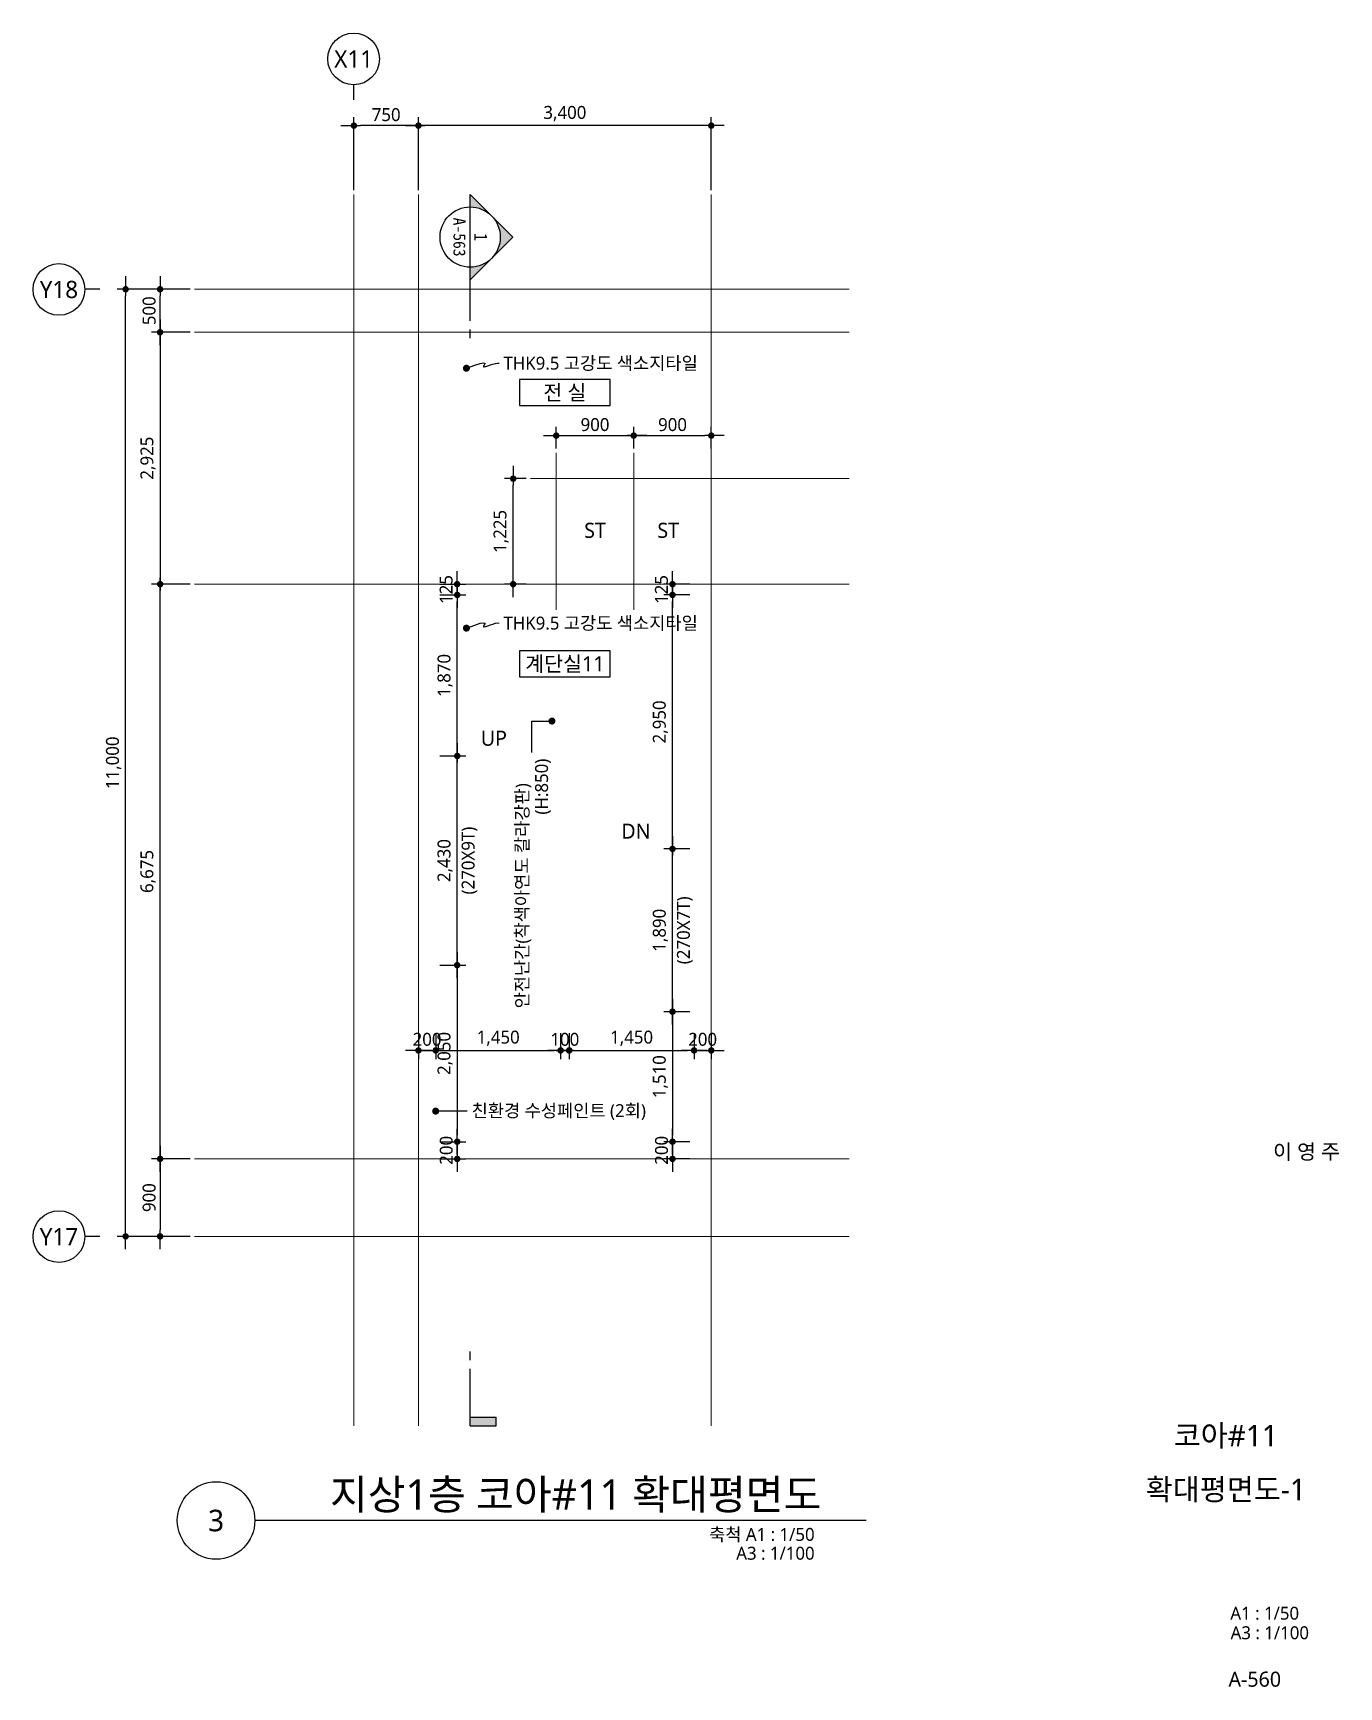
# Model space of a CAD drawing. Header units: millimetres. Extents: x 1467181 to 1850972, y 836037 to 895281.
# Drawn here: x 1620798 to 1635961, y 836037 to 855244 of the extents above; entities that cross this region are included whole.
import ezdxf
from ezdxf.enums import TextEntityAlignment as Align

# ---------------------------------------------------------------- set-up
doc = ezdxf.new("R2010")
doc.units = ezdxf.units.MM
doc.header["$MEASUREMENT"] = 0
doc.linetypes.add('CEN', pattern=[62, 60, -1, 0, -1])
doc.layers.get('0').update_dxf_attribs({"linetype": 'CONTINUOUS'})
for name, color, linetype, lineweight in [('A-AXIS-BUBL', 7, 'CONTINUOUS', 25), ('A-BORD-TEXT', 3, 'CONTINUOUS', 25), ('A-CNTL', 1, 'CEN', 15), ('A-DIMS', 7, 'CONTINUOUS', 25), ('A-MKXS-LEAD', 7, 'CONTINUOUS', 25), ('A-MKXS-MAK1', 3, 'CONTINUOUS', 25), ('A-MKXS-TEXT1', 3, 'CONTINUOUS', 25), ('A-MKXS-TEXT2', 7, 'CONTINUOUS', 25), ('A-MKXX-NAME', 3, 'CONTINUOUS', 25), ('A-MKXX-SYMB', 7, 'CONTINUOUS', 25), ('A-XXXX-SYMB', 7, 'CONTINUOUS', 25), ('A-XXXX-TXT1', 3, 'CONTINUOUS', 25), ('A-XXXX-TXT2', 3, 'CONTINUOUS', 25)]:
    doc.layers.add(name, color=color, linetype=linetype, lineweight=lineweight)
doc.styles.add('HY울릉도L', font='')
doc.styles.add('돋움체', font='')
doc.styles.add('맑은고딕', font='malgun.ttf')
doc.styles.get('HY울릉도L').set_extended_font_data('HYwulM')
doc.styles.get('돋움체').set_extended_font_data('DotumChe')
doc.dimstyles.new('CDIM', dxfattribs={"dimtxt": 3, "dimasz": 1.5, "dimexe": 2, "dimexo": 1, "dimgap": 1, "dimtad": 1, "dimdec": 0, "dimrnd": 0.5, "dimzin": 0, "dimdsep": 32, "dimlunit": 6, "dimtxsty": 'HY울릉도L', "dimblk1": '_CIDOT', "dimblk2": '_CIDOT', "dimsah": 1, "dimcen": 5.5, "dimclrd": 2, "dimclre": 2, "dimclrt": 7, "dimadec": 0, "dimazin": 0, "dimtfac": 1, "dimtdec": 0, "dimtix": 1, "dimtmove": 2, "dimatfit": 1, "dimldrblk": '_CIDOT', "dimfxl": 1, "dimtolj": 1, "dimtzin": 0, "dimlwd": -1, "dimarcsym": 0})

# ---------------------------------------------------------------- blocks, each defined once
blk = doc.blocks.new('_CIDOT')
at = {"color": 0, "linetype": 'ByBlock'}
blk.add_line((2, 0), (-1, 0), dxfattribs=at)
at = {"color": 0, "linetype": 'ByBlock', "const_width": 0.5}
blk.add_lwpolyline([(-0.25, 0, 1), (0.25, 0, 1)], format="xyb", close=True, dxfattribs=at)
blk = doc.blocks.new('*D36')
at = {"layer": 'A-DIMS', "lineweight": -2, "transparency": 16777216}
for p, q in [((0, 1150), (0, 2000)), ((750, 1150), (750, 2000))]:
    blk.add_line(p, q, dxfattribs=at)
at = {"layer": 'A-DIMS', "transparency": 16777216}
blk.add_line((675, 1900), (75, 1900), dxfattribs=at)
at = {"layer": 'A-DIMS', "transparency": 16777216, "xscale": 75, "yscale": 75, "zscale": 75, "rotation": 180}
blk.add_blockref('_CIDOT', (0, 1900), dxfattribs=at)
at = {"layer": 'A-DIMS', "transparency": 16777216, "xscale": 75, "yscale": 75, "zscale": 75}
blk.add_blockref('_CIDOT', (750, 1900), dxfattribs=at)
at = {"layer": 'A-DIMS', "color": 3, "transparency": 16777216, "insert": (375, 2027), "char_height": 150, "attachment_point": 5, "style": '맑은고딕'}
blk.add_mtext('\\A1;750', dxfattribs=at)
blk = doc.blocks.new('*D37')
at = {"layer": 'A-DIMS', "lineweight": -2, "transparency": 16777216}
for p, q in [((750, 1150), (750, 2000)), ((4150, 1150), (4150, 2000))]:
    blk.add_line(p, q, dxfattribs=at)
at = {"layer": 'A-DIMS', "transparency": 16777216}
blk.add_line((4075, 1900), (825, 1900), dxfattribs=at)
at = {"layer": 'A-DIMS', "transparency": 16777216, "xscale": 75, "yscale": 75, "zscale": 75, "rotation": 180}
blk.add_blockref('_CIDOT', (750, 1900), dxfattribs=at)
at = {"layer": 'A-DIMS', "transparency": 16777216, "xscale": 75, "yscale": 75, "zscale": 75}
blk.add_blockref('_CIDOT', (4150, 1900), dxfattribs=at)
at = {"layer": 'A-DIMS', "color": 3, "transparency": 16777216, "insert": (2450, 2040), "char_height": 150, "attachment_point": 5, "style": '맑은고딕'}
blk.add_mtext('\\A1;3,400', dxfattribs=at)
blk = doc.blocks.new('*D38')
at = {"layer": 'A-DIMS', "lineweight": -2, "transparency": 16777216}
for p, q in [((-1900, 0), (-2750, 0)), ((-1900, -11000), (-2750, -11000))]:
    blk.add_line(p, q, dxfattribs=at)
at = {"layer": 'A-DIMS', "transparency": 16777216}
blk.add_line((-2650, -10925), (-2650, -75), dxfattribs=at)
at = {"layer": 'A-DIMS', "transparency": 16777216, "xscale": 75, "yscale": 75, "zscale": 75}
for p, rotation in [((-2650, 0), 90), ((-2650, -11000), 270)]:
    blk.add_blockref('_CIDOT', p, dxfattribs=dict(at, rotation=rotation))
at = {"layer": 'A-DIMS', "color": 3, "transparency": 16777216, "insert": (-2790, -5500), "char_height": 150, "attachment_point": 5, "rotation": 90, "style": '맑은고딕'}
blk.add_mtext('\\A1;11,000', dxfattribs=at)
blk = doc.blocks.new('*D39')
at = {"layer": 'A-DIMS', "lineweight": -2, "transparency": 16777216}
for p, q in [((-1900, 0), (-2350, 0)), ((-1900, -500), (-2350, -500))]:
    blk.add_line(p, q, dxfattribs=at)
at = {"layer": 'A-DIMS', "transparency": 16777216}
blk.add_line((-2250, -425), (-2250, -75), dxfattribs=at)
at = {"layer": 'A-DIMS', "transparency": 16777216, "xscale": 75, "yscale": 75, "zscale": 75}
for p, rotation in [((-2250, 0), 90), ((-2250, -500), 270)]:
    blk.add_blockref('_CIDOT', p, dxfattribs=dict(at, rotation=rotation))
at = {"layer": 'A-DIMS', "color": 3, "transparency": 16777216, "insert": (-2377, -250), "char_height": 150, "attachment_point": 5, "rotation": 90, "style": '맑은고딕'}
blk.add_mtext('\\A1;500', dxfattribs=at)
blk = doc.blocks.new('*D40')
at = {"layer": 'A-DIMS', "lineweight": -2, "transparency": 16777216}
for p, q in [((-1900, -500), (-2350, -500)), ((-1900, -3425), (-2350, -3425))]:
    blk.add_line(p, q, dxfattribs=at)
at = {"layer": 'A-DIMS', "transparency": 16777216}
blk.add_line((-2250, -575), (-2250, -3350), dxfattribs=at)
at = {"layer": 'A-DIMS', "transparency": 16777216, "xscale": 75, "yscale": 75, "zscale": 75}
for p, rotation in [((-2250, -500), 90), ((-2250, -3425), 270)]:
    blk.add_blockref('_CIDOT', p, dxfattribs=dict(at, rotation=rotation))
at = {"layer": 'A-DIMS', "color": 3, "transparency": 16777216, "insert": (-2390, -1962), "char_height": 150, "attachment_point": 5, "rotation": 90, "style": '맑은고딕'}
blk.add_mtext('\\A1;2,925', dxfattribs=at)
blk = doc.blocks.new('*D41')
at = {"layer": 'A-DIMS', "lineweight": -2, "transparency": 16777216}
for p, q in [((-1900, -3425), (-2350, -3425)), ((-1900, -10100), (-2350, -10100))]:
    blk.add_line(p, q, dxfattribs=at)
at = {"layer": 'A-DIMS', "transparency": 16777216}
blk.add_line((-2250, -10025), (-2250, -3500), dxfattribs=at)
at = {"layer": 'A-DIMS', "transparency": 16777216, "xscale": 75, "yscale": 75, "zscale": 75}
for p, rotation in [((-2250, -3425), 90), ((-2250, -10100), 270)]:
    blk.add_blockref('_CIDOT', p, dxfattribs=dict(at, rotation=rotation))
at = {"layer": 'A-DIMS', "color": 3, "transparency": 16777216, "insert": (-2390, -6762), "char_height": 150, "attachment_point": 5, "rotation": 90, "style": '맑은고딕'}
blk.add_mtext('\\A1;6,675', dxfattribs=at)
blk = doc.blocks.new('*D42')
at = {"layer": 'A-DIMS', "lineweight": -2, "transparency": 16777216}
for p, q in [((-1900, -10100), (-2350, -10100)), ((-1900, -11000), (-2350, -11000))]:
    blk.add_line(p, q, dxfattribs=at)
at = {"layer": 'A-DIMS', "transparency": 16777216}
blk.add_line((-2250, -10175), (-2250, -10925), dxfattribs=at)
at = {"layer": 'A-DIMS', "transparency": 16777216, "xscale": 75, "yscale": 75, "zscale": 75}
for p, rotation in [((-2250, -10100), 90), ((-2250, -11000), 270)]:
    blk.add_blockref('_CIDOT', p, dxfattribs=dict(at, rotation=rotation))
at = {"layer": 'A-DIMS', "color": 3, "transparency": 16777216, "insert": (-2377, -10550), "char_height": 150, "attachment_point": 5, "rotation": 90, "style": '맑은고딕'}
blk.add_mtext('\\A1;900', dxfattribs=at)
blk = doc.blocks.new('*D43')
at = {"layer": 'A-DIMS', "lineweight": -2, "transparency": 16777216}
for p, q in [((2350, -1850), (2350, -1600)), ((3250, -1850), (3250, -1600))]:
    blk.add_line(p, q, dxfattribs=at)
at = {"layer": 'A-DIMS', "transparency": 16777216}
blk.add_line((2425, -1700), (3175, -1700), dxfattribs=at)
at = {"layer": 'A-DIMS', "transparency": 16777216, "xscale": 75, "yscale": 75, "zscale": 75, "rotation": 180}
blk.add_blockref('_CIDOT', (2350, -1700), dxfattribs=at)
at = {"layer": 'A-DIMS', "transparency": 16777216, "xscale": 75, "yscale": 75, "zscale": 75}
blk.add_blockref('_CIDOT', (3250, -1700), dxfattribs=at)
at = {"layer": 'A-DIMS', "color": 3, "transparency": 16777216, "insert": (2800, -1573), "char_height": 150, "attachment_point": 5, "style": '맑은고딕'}
blk.add_mtext('\\A1;900', dxfattribs=at)
blk = doc.blocks.new('*D44')
at = {"layer": 'A-DIMS', "lineweight": -2, "transparency": 16777216}
for p, q in [((3250, -1850), (3250, -1600)), ((4150, -1850), (4150, -1600))]:
    blk.add_line(p, q, dxfattribs=at)
at = {"layer": 'A-DIMS', "transparency": 16777216}
blk.add_line((3325, -1700), (4075, -1700), dxfattribs=at)
at = {"layer": 'A-DIMS', "transparency": 16777216, "xscale": 75, "yscale": 75, "zscale": 75, "rotation": 180}
blk.add_blockref('_CIDOT', (3250, -1700), dxfattribs=at)
at = {"layer": 'A-DIMS', "transparency": 16777216, "xscale": 75, "yscale": 75, "zscale": 75}
blk.add_blockref('_CIDOT', (4150, -1700), dxfattribs=at)
at = {"layer": 'A-DIMS', "color": 3, "transparency": 16777216, "insert": (3700, -1573), "char_height": 150, "attachment_point": 5, "style": '맑은고딕'}
blk.add_mtext('\\A1;900', dxfattribs=at)
blk = doc.blocks.new('*D45')
at = {"layer": 'A-DIMS', "lineweight": -2, "transparency": 16777216}
for p, q in [((2000, -2200), (1750, -2200)), ((2000, -3425), (1750, -3425))]:
    blk.add_line(p, q, dxfattribs=at)
at = {"layer": 'A-DIMS', "transparency": 16777216}
blk.add_line((1850, -3350), (1850, -2275), dxfattribs=at)
at = {"layer": 'A-DIMS', "transparency": 16777216, "xscale": 75, "yscale": 75, "zscale": 75}
for p, rotation in [((1850, -2200), 90), ((1850, -3425), 270)]:
    blk.add_blockref('_CIDOT', p, dxfattribs=dict(at, rotation=rotation))
at = {"layer": 'A-DIMS', "color": 3, "transparency": 16777216, "insert": (1710, -2813), "char_height": 150, "attachment_point": 5, "rotation": 90, "style": '맑은고딕'}
blk.add_mtext('\\A1;1,225', dxfattribs=at)
blk = doc.blocks.new('CORE 11- 단면')
at = {"layer": 'A-MKXS-MAK1'}
blk.add_hatch(color=256, dxfattribs=at).paths.add_polyline_path([(22637, 13698), (22637, 13798), (22937, 13798), (22937, 13698)])
h = blk.add_hatch(color=256, dxfattribs=at)
h.paths.add_polyline_path([(22442, -7), (22690, 241, 0.414214), (22690, -254)])
h.paths.add_polyline_path([(22690, 241), (22937, 488), (22937, 343, 0.198912)])
h.paths.add_polyline_path([(22690, -254, 0.198912), (22937, -357), (22937, -502)])
for p, q in [((22637, 13798), (22637, 13698)), ((22937, 13798), (22637, 13798)), ((22937, 13698), (22637, 13698)), ((22937, 13798), (22937, 13135)), ((22937, 13035), (22937, 12935)), ((22937, 1166), (22937, 1066)), ((22937, 966), (22937, -502)), ((22937, 488), (22442, -7)), ((22937, -502), (22442, -7))]:
    blk.add_line(p, q, dxfattribs=at)
blk.add_circle((22937, -7), 350, dxfattribs=at)
at = {"layer": 'A-MKXS-TEXT2', "style": '돋움체'}
for s, height, p in [('A-563', 140, (23062, -7)), ('1', 150, (22812, -7))]:
    blk.add_text(s, height=height, rotation=90, dxfattribs=at).set_placement(p, align=Align.MIDDLE)
blk = doc.blocks.new('*D567')
at = {"layer": 'A-DIMS', "lineweight": -2, "transparency": 16777216}
for p, q in [((1625523, 846849), (1625823, 846849)), ((1625523, 844419), (1625823, 844419))]:
    blk.add_line(p, q, dxfattribs=at)
at = {"layer": 'A-DIMS', "transparency": 16777216}
blk.add_line((1625723, 844494), (1625723, 846774), dxfattribs=at)
at = {"layer": 'A-DIMS', "transparency": 16777216, "xscale": 75, "yscale": 75, "zscale": 75}
for p, rotation in [((1625723, 846849), 90), ((1625723, 844419), 270)]:
    blk.add_blockref('_CIDOT', p, dxfattribs=dict(at, rotation=rotation))
at = {"layer": 'A-DIMS', "color": 3, "transparency": 16777216, "char_height": 150, "attachment_point": 5, "rotation": 90, "style": '맑은고딕'}
for s, insert in [('\\A1;(270X9T)', (1625866, 845634)), ('\\A1;2,430', (1625583, 845634))]:
    blk.add_mtext(s, dxfattribs=dict(at, insert=insert))
blk = doc.blocks.new('*D568')
at = {"layer": 'A-DIMS', "lineweight": -2, "transparency": 16777216}
for p, q in [((1625523, 844419), (1625823, 844419)), ((1625523, 842369), (1625823, 842369))]:
    blk.add_line(p, q, dxfattribs=at)
at = {"layer": 'A-DIMS', "transparency": 16777216}
blk.add_line((1625723, 844344), (1625723, 842444), dxfattribs=at)
at = {"layer": 'A-DIMS', "transparency": 16777216, "xscale": 75, "yscale": 75, "zscale": 75}
for p, rotation in [((1625723, 844419), 90), ((1625723, 842369), 270)]:
    blk.add_blockref('_CIDOT', p, dxfattribs=dict(at, rotation=rotation))
at = {"layer": 'A-DIMS', "color": 3, "transparency": 16777216, "insert": (1625583, 843394), "char_height": 150, "attachment_point": 5, "rotation": 90, "style": '맑은고딕'}
blk.add_mtext('\\A1;2,050', dxfattribs=at)
blk = doc.blocks.new('*D569')
at = {"layer": 'A-DIMS', "lineweight": -2, "transparency": 16777216}
for p, q in [((1625523, 848719), (1625823, 848719)), ((1625523, 846849), (1625823, 846849))]:
    blk.add_line(p, q, dxfattribs=at)
at = {"layer": 'A-DIMS', "transparency": 16777216}
blk.add_line((1625723, 846924), (1625723, 848644), dxfattribs=at)
at = {"layer": 'A-DIMS', "transparency": 16777216, "xscale": 75, "yscale": 75, "zscale": 75}
for p, rotation in [((1625723, 848719), 90), ((1625723, 846849), 270)]:
    blk.add_blockref('_CIDOT', p, dxfattribs=dict(at, rotation=rotation))
at = {"layer": 'A-DIMS', "color": 3, "transparency": 16777216, "insert": (1625583, 847784), "char_height": 150, "attachment_point": 5, "rotation": 90, "style": '맑은고딕'}
blk.add_mtext('\\A1;1,870', dxfattribs=at)
blk = doc.blocks.new('*D570')
at = {"layer": 'A-DIMS', "transparency": 16777216}
for p, q in [((1625723, 848919), (1625723, 848994)), ((1625723, 848719), (1625723, 848844)), ((1625723, 848644), (1625723, 848569))]:
    blk.add_line(p, q, dxfattribs=at)
at = {"layer": 'A-DIMS', "lineweight": -2, "transparency": 16777216}
for p, q in [((1625523, 848844), (1625823, 848844)), ((1625523, 848719), (1625823, 848719))]:
    blk.add_line(p, q, dxfattribs=at)
at = {"layer": 'A-DIMS', "transparency": 16777216, "xscale": 75, "yscale": 75, "zscale": 75}
for p, rotation in [((1625723, 848844), 270), ((1625723, 848719), 90)]:
    blk.add_blockref('_CIDOT', p, dxfattribs=dict(at, rotation=rotation))
at = {"layer": 'A-DIMS', "color": 3, "transparency": 16777216, "insert": (1625595, 848782), "char_height": 150, "attachment_point": 5, "rotation": 90, "style": '맑은고딕'}
blk.add_mtext('\\A1;125', dxfattribs=at)
blk = doc.blocks.new('*D571')
at = {"layer": 'A-DIMS', "transparency": 16777216}
for p, q in [((1625723, 842444), (1625723, 842519)), ((1625723, 842369), (1625723, 842169)), ((1625723, 842094), (1625723, 842019))]:
    blk.add_line(p, q, dxfattribs=at)
at = {"layer": 'A-DIMS', "lineweight": -2, "transparency": 16777216}
for p, q in [((1625523, 842369), (1625823, 842369)), ((1625523, 842169), (1625823, 842169))]:
    blk.add_line(p, q, dxfattribs=at)
at = {"layer": 'A-DIMS', "transparency": 16777216, "xscale": 75, "yscale": 75, "zscale": 75}
for p, rotation in [((1625723, 842369), 270), ((1625723, 842169), 90)]:
    blk.add_blockref('_CIDOT', p, dxfattribs=dict(at, rotation=rotation))
at = {"layer": 'A-DIMS', "color": 3, "transparency": 16777216, "insert": (1625596, 842269), "char_height": 150, "attachment_point": 5, "rotation": 90, "style": '맑은고딕'}
blk.add_mtext('\\A1;200', dxfattribs=at)
blk = doc.blocks.new('*D572')
at = {"layer": 'A-DIMS', "lineweight": -2, "transparency": 16777216}
for p, q in [((1625474, 843629), (1625474, 843329)), ((1626924, 843629), (1626924, 843329))]:
    blk.add_line(p, q, dxfattribs=at)
at = {"layer": 'A-DIMS', "transparency": 16777216}
blk.add_line((1625549, 843429), (1626849, 843429), dxfattribs=at)
at = {"layer": 'A-DIMS', "transparency": 16777216, "xscale": 75, "yscale": 75, "zscale": 75, "rotation": 180}
blk.add_blockref('_CIDOT', (1625474, 843429), dxfattribs=at)
at = {"layer": 'A-DIMS', "transparency": 16777216, "xscale": 75, "yscale": 75, "zscale": 75}
blk.add_blockref('_CIDOT', (1626924, 843429), dxfattribs=at)
at = {"layer": 'A-DIMS', "color": 3, "transparency": 16777216, "insert": (1626199, 843570), "char_height": 150, "attachment_point": 5, "style": '맑은고딕'}
blk.add_mtext('\\A1;1,450', dxfattribs=at)
blk = doc.blocks.new('*D573')
at = {"layer": 'A-DIMS', "lineweight": -2, "transparency": 16777216}
for p, q in [((1625273, 843629), (1625273, 843329)), ((1625473, 843629), (1625473, 843329))]:
    blk.add_line(p, q, dxfattribs=at)
at = {"layer": 'A-DIMS', "transparency": 16777216}
for p, q in [((1625198, 843429), (1625123, 843429)), ((1625273, 843429), (1625473, 843429)), ((1625548, 843429), (1625623, 843429))]:
    blk.add_line(p, q, dxfattribs=at)
at = {"layer": 'A-DIMS', "transparency": 16777216, "xscale": 75, "yscale": 75, "zscale": 75}
blk.add_blockref('_CIDOT', (1625273, 843429), dxfattribs=at)
at = {"layer": 'A-DIMS', "transparency": 16777216, "xscale": 75, "yscale": 75, "zscale": 75, "rotation": 180}
blk.add_blockref('_CIDOT', (1625473, 843429), dxfattribs=at)
at = {"layer": 'A-DIMS', "color": 3, "transparency": 16777216, "insert": (1625373, 843557), "char_height": 150, "attachment_point": 5, "style": '맑은고딕'}
blk.add_mtext('\\A1;200', dxfattribs=at)
blk = doc.blocks.new('*D574')
at = {"layer": 'A-DIMS', "lineweight": -2, "transparency": 16777216}
for p, q in [((1627024, 843629), (1627024, 843329)), ((1628473, 843629), (1628473, 843329))]:
    blk.add_line(p, q, dxfattribs=at)
at = {"layer": 'A-DIMS', "transparency": 16777216}
blk.add_line((1627099, 843429), (1628398, 843429), dxfattribs=at)
at = {"layer": 'A-DIMS', "transparency": 16777216, "xscale": 75, "yscale": 75, "zscale": 75, "rotation": 180}
blk.add_blockref('_CIDOT', (1627024, 843429), dxfattribs=at)
at = {"layer": 'A-DIMS', "transparency": 16777216, "xscale": 75, "yscale": 75, "zscale": 75}
blk.add_blockref('_CIDOT', (1628473, 843429), dxfattribs=at)
at = {"layer": 'A-DIMS', "color": 3, "transparency": 16777216, "insert": (1627748, 843570), "char_height": 150, "attachment_point": 5, "style": '맑은고딕'}
blk.add_mtext('\\A1;1,450', dxfattribs=at)
blk = doc.blocks.new('*D575')
at = {"layer": 'A-DIMS', "lineweight": -2, "transparency": 16777216}
for p, q in [((1626924, 843629), (1626924, 843329)), ((1627023, 843629), (1627023, 843329))]:
    blk.add_line(p, q, dxfattribs=at)
at = {"layer": 'A-DIMS', "transparency": 16777216}
for p, q in [((1626849, 843429), (1626774, 843429)), ((1626924, 843429), (1627023, 843429)), ((1627098, 843429), (1627173, 843429))]:
    blk.add_line(p, q, dxfattribs=at)
at = {"layer": 'A-DIMS', "transparency": 16777216, "xscale": 75, "yscale": 75, "zscale": 75}
blk.add_blockref('_CIDOT', (1626924, 843429), dxfattribs=at)
at = {"layer": 'A-DIMS', "transparency": 16777216, "xscale": 75, "yscale": 75, "zscale": 75, "rotation": 180}
blk.add_blockref('_CIDOT', (1627023, 843429), dxfattribs=at)
at = {"layer": 'A-DIMS', "color": 3, "transparency": 16777216, "insert": (1626973, 843557), "char_height": 150, "attachment_point": 5, "style": '맑은고딕'}
blk.add_mtext('\\A1;100', dxfattribs=at)
blk = doc.blocks.new('*D576')
at = {"layer": 'A-DIMS', "lineweight": -2, "transparency": 16777216}
for p, q in [((1628473, 843629), (1628473, 843329)), ((1628673, 843629), (1628673, 843329))]:
    blk.add_line(p, q, dxfattribs=at)
at = {"layer": 'A-DIMS', "transparency": 16777216}
for p, q in [((1628398, 843429), (1628323, 843429)), ((1628473, 843429), (1628673, 843429)), ((1628748, 843429), (1628823, 843429))]:
    blk.add_line(p, q, dxfattribs=at)
at = {"layer": 'A-DIMS', "transparency": 16777216, "xscale": 75, "yscale": 75, "zscale": 75}
blk.add_blockref('_CIDOT', (1628473, 843429), dxfattribs=at)
at = {"layer": 'A-DIMS', "transparency": 16777216, "xscale": 75, "yscale": 75, "zscale": 75, "rotation": 180}
blk.add_blockref('_CIDOT', (1628673, 843429), dxfattribs=at)
at = {"layer": 'A-DIMS', "color": 3, "transparency": 16777216, "insert": (1628573, 843557), "char_height": 150, "attachment_point": 5, "style": '맑은고딕'}
blk.add_mtext('\\A1;200', dxfattribs=at)
blk = doc.blocks.new('*D577')
at = {"layer": 'A-DIMS', "lineweight": -2, "transparency": 16777216}
for p, q in [((1628423, 845769), (1628123, 845769)), ((1628423, 843879), (1628123, 843879))]:
    blk.add_line(p, q, dxfattribs=at)
at = {"layer": 'A-DIMS', "transparency": 16777216}
blk.add_line((1628223, 843954), (1628223, 845694), dxfattribs=at)
at = {"layer": 'A-DIMS', "transparency": 16777216, "xscale": 75, "yscale": 75, "zscale": 75}
for p, rotation in [((1628223, 845769), 90), ((1628223, 843879), 270)]:
    blk.add_blockref('_CIDOT', p, dxfattribs=dict(at, rotation=rotation))
at = {"layer": 'A-DIMS', "color": 3, "transparency": 16777216, "char_height": 150, "attachment_point": 5, "rotation": 90, "style": '맑은고딕'}
for s, insert in [('\\A1;(270X7T)', (1628366, 844824)), ('\\A1;1,890', (1628083, 844824))]:
    blk.add_mtext(s, dxfattribs=dict(at, insert=insert))
blk = doc.blocks.new('*D578')
at = {"layer": 'A-DIMS', "lineweight": -2, "transparency": 16777216}
for p, q in [((1628423, 843879), (1628123, 843879)), ((1628423, 842369), (1628123, 842369))]:
    blk.add_line(p, q, dxfattribs=at)
at = {"layer": 'A-DIMS', "transparency": 16777216}
blk.add_line((1628223, 843804), (1628223, 842444), dxfattribs=at)
at = {"layer": 'A-DIMS', "transparency": 16777216, "xscale": 75, "yscale": 75, "zscale": 75}
for p, rotation in [((1628223, 843879), 90), ((1628223, 842369), 270)]:
    blk.add_blockref('_CIDOT', p, dxfattribs=dict(at, rotation=rotation))
at = {"layer": 'A-DIMS', "color": 3, "transparency": 16777216, "insert": (1628083, 843124), "char_height": 150, "attachment_point": 5, "rotation": 90, "style": '맑은고딕'}
blk.add_mtext('\\A1;1,510', dxfattribs=at)
blk = doc.blocks.new('*D579')
at = {"layer": 'A-DIMS', "transparency": 16777216}
for p, q in [((1628223, 848919), (1628223, 848994)), ((1628223, 848719), (1628223, 848844)), ((1628223, 848644), (1628223, 848569))]:
    blk.add_line(p, q, dxfattribs=at)
at = {"layer": 'A-DIMS', "lineweight": -2, "transparency": 16777216}
for p, q in [((1628423, 848844), (1628123, 848844)), ((1628423, 848719), (1628123, 848719))]:
    blk.add_line(p, q, dxfattribs=at)
at = {"layer": 'A-DIMS', "transparency": 16777216, "xscale": 75, "yscale": 75, "zscale": 75}
for p, rotation in [((1628223, 848844), 270), ((1628223, 848719), 90)]:
    blk.add_blockref('_CIDOT', p, dxfattribs=dict(at, rotation=rotation))
at = {"layer": 'A-DIMS', "color": 3, "transparency": 16777216, "insert": (1628095, 848782), "char_height": 150, "attachment_point": 5, "rotation": 90, "style": '맑은고딕'}
blk.add_mtext('\\A1;125', dxfattribs=at)
blk = doc.blocks.new('*D580')
at = {"layer": 'A-DIMS', "transparency": 16777216}
for p, q in [((1628223, 842444), (1628223, 842519)), ((1628223, 842369), (1628223, 842169)), ((1628223, 842094), (1628223, 842019))]:
    blk.add_line(p, q, dxfattribs=at)
at = {"layer": 'A-DIMS', "lineweight": -2, "transparency": 16777216}
for p, q in [((1628423, 842369), (1628123, 842369)), ((1628423, 842169), (1628123, 842169))]:
    blk.add_line(p, q, dxfattribs=at)
at = {"layer": 'A-DIMS', "transparency": 16777216, "xscale": 75, "yscale": 75, "zscale": 75}
for p, rotation in [((1628223, 842369), 270), ((1628223, 842169), 90)]:
    blk.add_blockref('_CIDOT', p, dxfattribs=dict(at, rotation=rotation))
at = {"layer": 'A-DIMS', "color": 3, "transparency": 16777216, "insert": (1628096, 842269), "char_height": 150, "attachment_point": 5, "rotation": 90, "style": '맑은고딕'}
blk.add_mtext('\\A1;200', dxfattribs=at)
blk = doc.blocks.new('*D587')
at = {"layer": 'A-DIMS', "lineweight": -2, "transparency": 16777216}
for p, q in [((1628423, 848719), (1628123, 848719)), ((1628423, 845769), (1628123, 845769))]:
    blk.add_line(p, q, dxfattribs=at)
at = {"layer": 'A-DIMS', "transparency": 16777216}
blk.add_line((1628223, 845844), (1628223, 848644), dxfattribs=at)
at = {"layer": 'A-DIMS', "transparency": 16777216, "xscale": 75, "yscale": 75, "zscale": 75}
for p, rotation in [((1628223, 848719), 90), ((1628223, 845769), 270)]:
    blk.add_blockref('_CIDOT', p, dxfattribs=dict(at, rotation=rotation))
at = {"layer": 'A-DIMS', "color": 3, "transparency": 16777216, "insert": (1628083, 847244), "char_height": 150, "attachment_point": 5, "rotation": 90, "style": '맑은고딕'}
blk.add_mtext('\\A1;2,950', dxfattribs=at)
blk = doc.blocks.new('CORE11_GRID')
at = {"layer": 'A-AXIS-BUBL', "ltscale": 0.2}
for p, q in [((0, 2200), (0, 2375)), ((-2950, 0), (-3125, 0)), ((-2950, -11000), (-3125, -11000))]:
    blk.add_line(p, q, dxfattribs=at)
for centre in [(-2.9, 2675), (-3425, -2.9), (-3425, -11002.9)]:
    blk.add_circle(centre, 300, dxfattribs=at)
at = {"layer": 'A-CNTL'}
for p, q in [((0, -13200), (0, 1100)), ((750, -13200), (750, 1100)), ((4150, -13200), (4150, 1100)), ((-1850, 0), (5750, 0)), ((-1850, -500), (5750, -500)), ((2350, -3725), (2350, -1900)), ((3250, -3725), (3250, -1900)), ((5750, -2200), (2050, -2200)), ((-1850, -3425), (5750, -3425)), ((-1850, -10100), (5750, -10100)), ((-1850, -11000), (5750, -11000))]:
    blk.add_line(p, q, dxfattribs=at)
at = {"layer": 'A-XXXX-TXT2', "ltscale": 0.2, "style": '맑은고딕'}
for s, p in [('X11', (-2.9, 2675)), ('Y18', (-3425, -2.9)), ('Y17', (-3425, -11002.9))]:
    blk.add_text(s, height=200, dxfattribs=at).set_placement(p, align=Align.MIDDLE)
at = {"layer": 'A-DIMS'}
for base, p1, p2, angle, picture, middle in [((0, 1900), (750, 1100), (0, 1100), 180, '*D36', (375, 2027.5)), ((750, 1900), (4150, 1100), (750, 1100), 180, '*D37', (2450, 2040.1)), ((-2650, 0), (-1850, -11000), (-1850, 0), 270, '*D38', (-2790.5, -5500)), ((-2250, 0), (-1850, -500), (-1850, 0), 270, '*D39', (-2377.5, -250)), ((-2250, -3425), (-1850, -500), (-1850, -3425), 90, '*D40', (-2390.1, -1962.5)), ((3250, -1700), (2350, -1900), (3250, -1900), 180, '*D43', (2800, -1572.5)), ((4150, -1700), (3250, -1900), (4150, -1900), 180, '*D44', (3700, -1572.5)), ((1850, -2200), (2050, -3425), (2050, -2200), 270, '*D45', (1709.5, -2812.5)), ((-2250, -3425), (-1850, -10100), (-1850, -3425), 270, '*D41', (-2390.1, -6762.5)), ((-2250, -11000), (-1850, -10100), (-1850, -11000), 90, '*D42', (-2377.5, -10550))]:
    dim = blk.add_linear_dim(base=base, p1=p1, p2=p2, angle=angle, dimstyle='CDIM', override={"dimscale": 50, "dimtxsty": '맑은고딕', "dimclrd": 256, "dimclre": 256, "dimclrt": 3}, dxfattribs=at)
    dim.commit()
    dim.dimension.update_dxf_attribs({"geometry": picture, "text_midpoint": middle})

msp = doc.modelspace()

# ---------------------------------------------------------------- linework, layer by layer
at = {"layer": 'A-MKXS-LEAD', "const_width": 40}
for points in [[(1625809.3, 851353.7, 1), (1625850.8, 851349.6, 1)], [(1625809.3, 848335.4, 1), (1625850.8, 848331.2, 1)], [(1626821.2, 847233.6, 1), (1626825.3, 847275.1, 1)], [(1625452.3, 842721.9, -1), (1625493.7, 842726, -1)]]:
    msp.add_lwpolyline(points, format="xyb", close=True, dxfattribs=at)
at = {"layer": 'A-MKXS-LEAD'}
for points in [[(1625829.2, 851351.3), (1625927, 851388.2), (1625990.7, 851408.1), (1626026.9, 851414.5), (1626042.3, 851411), (1626043.5, 851401.1), (1626037, 851388.3), (1626029.4, 851376.1), (1626027.5, 851368.1), (1626036.1, 851366.7), (1626054.3, 851371.1), (1626079.1, 851379.4), (1626108, 851389.5), (1626138.2, 851399.6), (1626167, 851407.7), (1626191.7, 851412), (1626209.6, 851410.6)], [(1625829.2, 848333), (1625927, 848369.8), (1625990.7, 848389.7), (1626026.9, 848396.2), (1626042.3, 848392.7), (1626043.4, 848382.8), (1626037, 848370), (1626029.4, 848357.8), (1626027.5, 848349.7), (1626036.1, 848348.4), (1626054.3, 848352.8), (1626079.1, 848361), (1626108, 848371.1), (1626138.2, 848381.2), (1626167, 848389.4), (1626191.7, 848393.7), (1626209.6, 848392.2)], [(1626589.5, 846887.3), (1626589.5, 847254.4), (1626823.3, 847254.4)], [(1625840, 842723.9), (1625473, 842723.9), (1625473, 842723.9)]]:
    msp.add_lwpolyline(points, dxfattribs=at)
at = {"layer": 'A-MKXX-SYMB'}
for points in [[(1627498.2, 851219.4), (1626448.2, 851219.4), (1626448.2, 850919.4), (1627498.2, 850919.4)], [(1627498.2, 848069.4), (1626448.2, 848069.4), (1626448.2, 847769.4), (1627498.2, 847769.4)]]:
    msp.add_lwpolyline(points, close=True, dxfattribs=at)
at = {"layer": 'A-XXXX-SYMB'}
msp.add_line((1630473.2, 837969.4), (1623373.2, 837969.4), dxfattribs=at)
msp.add_circle((1622923.2, 837969.4), 450, dxfattribs=at)

# ---------------------------------------------------------------- block references
at = {"layer": 'A-DIMS'}
msp.add_blockref('CORE11_GRID', (1624523.2, 852269.4), dxfattribs=at)
at = {"layer": 'A-DIMS', "rotation": 180}
msp.add_blockref('CORE 11- 단면', (1648810.6, 852867.8), dxfattribs=at)

# ---------------------------------------------------------------- texts
at = {"layer": 'A-BORD-TEXT', "style": '맑은고딕'}
for s, height, p in [('이 영 주', 175, (1635973.8, 842165.5)), ('A1 : 1/50', 150, (1635499, 836817.8)), ('A3 : 1/100', 150, (1635613.9, 836591)), ('A-560', 175, (1635289.2, 836039.2))]:
    msp.add_text(s, height=height, dxfattribs=at).set_placement(p, align=Align.RIGHT)
for s, p in [('코아#11', (1634648.2, 838955.6)), ('확대평면도-1', (1634648.2, 838330.6))]:
    msp.add_text(s, height=250, dxfattribs=at).set_placement(p, align=Align.MIDDLE_CENTER)
at = {"layer": 'A-MKXS-TEXT1', "style": '맑은고딕'}
for s, p in [('THK9.5 고강도 색소지타일', (1626259.6, 851410.6)), ('THK9.5 고강도 색소지타일', (1626259.6, 848392.2)), ('친환경 수성페인트 (2회)', (1625890, 842729.7))]:
    msp.add_text(s, height=150, dxfattribs=at).set_placement(p, align=Align.MIDDLE_LEFT)
for s, p in [('(H:850)', (1626702.5, 846167.8)), ('안전난간(착색아연도 칼라강판)', (1626475, 843917.4))]:
    msp.add_text(s, height=150, rotation=90, dxfattribs=at).set_placement(p, align=Align.MIDDLE_LEFT)
at = {"layer": 'A-MKXX-NAME', "style": '맑은고딕'}
for s, p in [('전 실', (1626973.2, 851069.4)), ('ST', (1627323.2, 849469.4)), ('ST', (1628173.2, 849469.4)), ('계단실11', (1626973.2, 847919.4)), ('UP', (1626148.5, 847055.5)), ('DN', (1627798.5, 845975.5))]:
    msp.add_text(s, height=175, dxfattribs=at).set_placement(p, align=Align.MIDDLE_CENTER)
at = {"layer": 'A-XXXX-TXT1', "style": '맑은고딕'}
msp.add_text('지상1층 코아#11 확대평면도', height=350, dxfattribs=at).set_placement((1629951.2, 837992), align=Align.BOTTOM_RIGHT)
msp.add_text('3', height=250, dxfattribs=at).set_placement((1622923.2, 837969.4), align=Align.MIDDLE)
for s, p in [('축척 A1 : 1/50', (1629873.4, 837883.2)), ('A3 : 1/100', (1629873.4, 837664.3))]:
    msp.add_text(s, height=150, dxfattribs=at).set_placement(p, align=Align.TOP_RIGHT)

# ---------------------------------------------------------------- dimensions: what is measured, and where the dimension line sits
at = {"layer": 'A-DIMS'}
for base, p1, p2, text, picture, middle in [((1625723.3, 848844.4), (1625473.3, 848719.4), (1625473.3, 848844.4), '<>\\X', '*D570', (1625723.3, 848781.9)), ((1628223.2, 848844.4), (1628473.2, 848719.4), (1628473.2, 848844.4), '<>\\X', '*D579', (1628223.2, 848781.9)), ((1625723.3, 848719.4), (1625473.3, 846849.4), (1625473.3, 848719.4), '<>\\X', '*D569', (1625723.3, 847784.4)), ((1628223.3, 848719.4), (1628473.3, 845769.4), (1628473.3, 848719.4), '<>\\X', '*D587', (1628223.3, 847244.4)), ((1625723.3, 846849.4), (1625473.3, 844419.4), (1625473.3, 846849.4), '<>\\X(270X9T)', '*D567', (1625723.3, 845634.4)), ((1628223.3, 845769.4), (1628473.3, 843879.4), (1628473.3, 845769.4), '<>\\X(270X7T)', '*D577', (1628223.3, 844824.4))]:
    dim = msp.add_linear_dim(base=base, p1=p1, p2=p2, angle=270, text=text, dimstyle='CDIM', override={"dimscale": 50, "dimtxsty": '맑은고딕', "dimclrd": 256, "dimclre": 256, "dimclrt": 3}, dxfattribs=at)
    dim.commit()
    dim.dimension.update_dxf_attribs({"geometry": picture, "text_midpoint": middle})
for base, p1, p2, angle, picture, middle in [((1625723.3, 842369.4), (1625473.3, 844419.4), (1625473.3, 842369.4), 270, '*D568', (1625583.2, 843394.4)), ((1628223.2, 842369.4), (1628473.3, 843879.4), (1628473.3, 842369.4), 270, '*D578', (1628082.8, 843124.4)), ((1625473.3, 843429.4), (1625273.3, 843679.4), (1625473.3, 843679.4), 180, '*D573', (1625373.3, 843556.9)), ((1626923.5, 843429.4), (1625473.5, 843679.4), (1626923.5, 843679.4), 180, '*D572', (1626198.5, 843569.8)), ((1627023.3, 843429.4), (1626923.5, 843679.4), (1627023.3, 843679.4), 180, '*D575', (1626973.4, 843557.3)), ((1628473.3, 843429.4), (1627023.5, 843679.4), (1628473.3, 843679.4), 180, '*D574', (1627748.4, 843569.8)), ((1628673.3, 843429.4), (1628473.3, 843679.4), (1628673.3, 843679.4), 180, '*D576', (1628573.3, 843556.9)), ((1625723.3, 842169.4), (1625473.3, 842369.4), (1625473.3, 842169.4), 270, '*D571', (1625595.8, 842269.4)), ((1628223.2, 842169.4), (1628473.3, 842369.4), (1628473.3, 842169.4), 270, '*D580', (1628095.7, 842269.4))]:
    dim = msp.add_linear_dim(base=base, p1=p1, p2=p2, angle=angle, dimstyle='CDIM', override={"dimscale": 50, "dimtxsty": '맑은고딕', "dimclrd": 256, "dimclre": 256, "dimclrt": 3}, dxfattribs=at)
    dim.commit()
    dim.dimension.update_dxf_attribs({"geometry": picture, "text_midpoint": middle})

doc.saveas('drawing.dxf')
